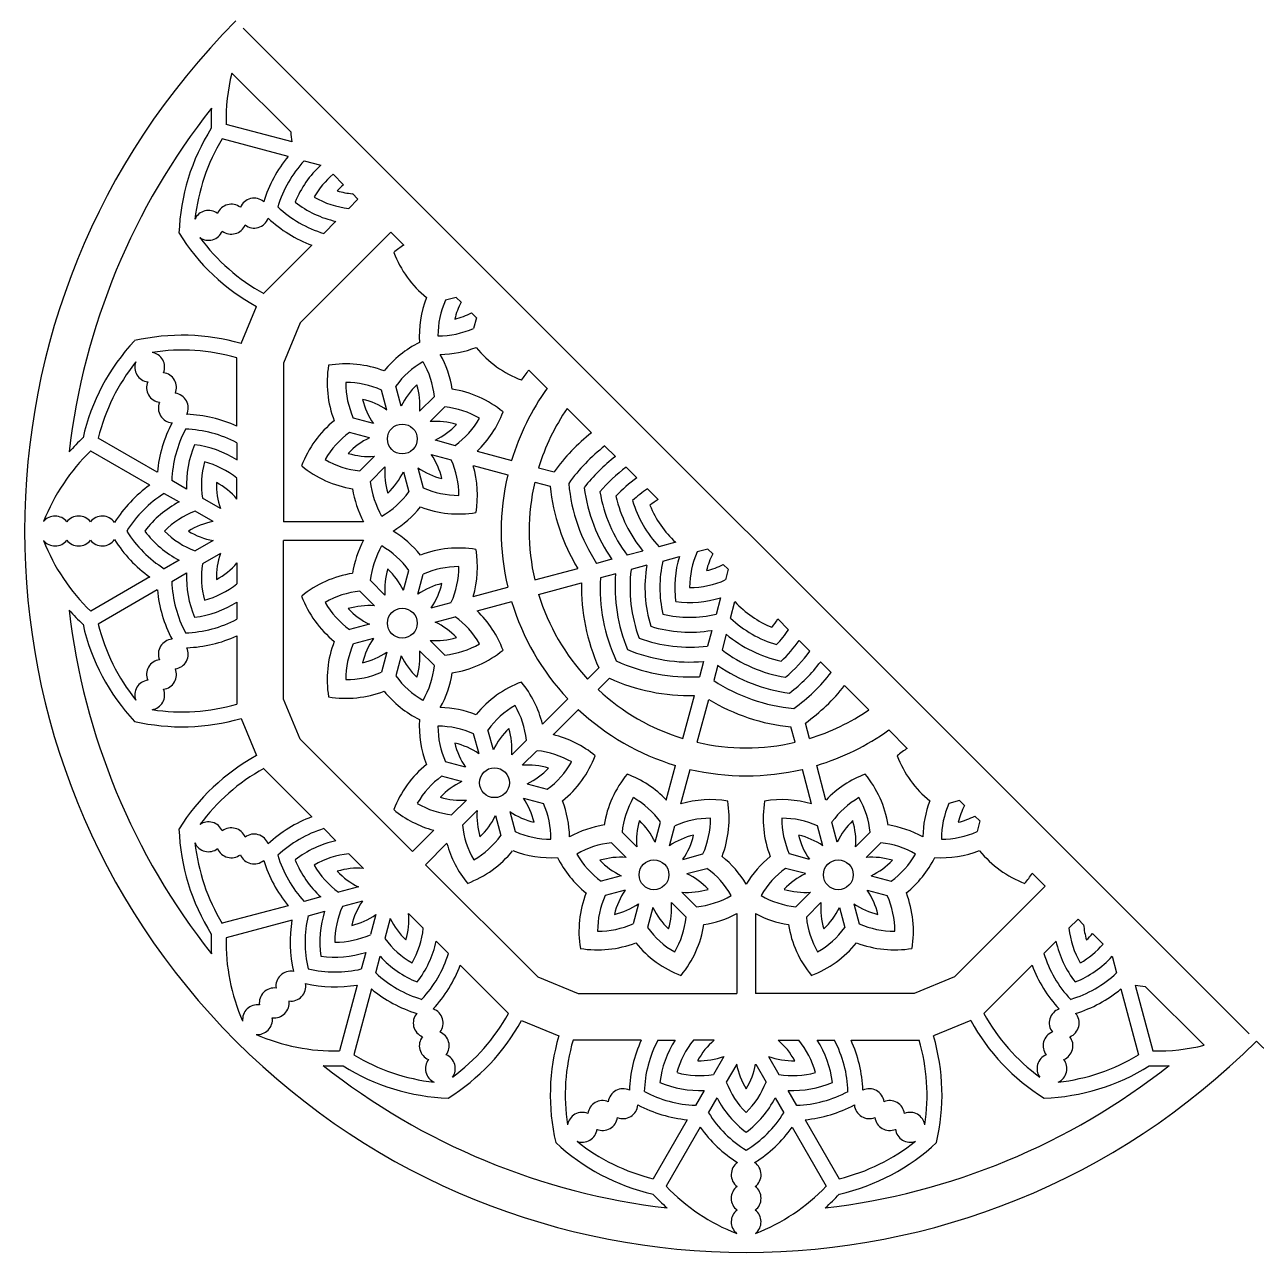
# Model space of a CAD drawing. Extents: x 11 to 259, y 11 to 258.
# Drawn here: x 11 to 134.7, y 10.6 to 134 of the extents above; entities that cross this region are included whole.
import ezdxf

# ---------------------------------------------------------------- set-up
doc = ezdxf.new("R2010")
doc.units = 0
doc.layers.get('0').update_dxf_attribs({"linetype": 'CONTINUOUS'})

msp = doc.modelspace()

# ---------------------------------------------------------------- linework, layer by layer
for p, q in [((32.94, 133.61), (134.01, 32.54)), ((31.78, 129.11), (37.71, 123.19)), ((37.84, 122.18), (31.22, 123.95)), ((37.45, 120.73), (30.83, 122.51)), ((39.06, 120.3), (40.74, 119.85)), ((41.96, 118.93), (43.02, 117.87)), ((44.46, 116.43), (43.55, 115.51)), ((43.91, 116.99), (44.46, 116.43)), ((42.25, 114.21), (41.02, 112.99)), ((38.66, 104.01), (47.77, 113.12)), ((47.77, 113.12), (49.08, 111.82)), ((39.84, 111.81), (34.99, 106.96)), ((54.33, 106.56), (53.26, 106.27)), ((54.33, 106.56), (54.82, 106.07)), ((32.73, 101.91), (34.27, 105.64)), ((38.66, 104.01), (36.99, 99.96)), ((55.88, 105.01), (56.37, 104.52)), ((56.37, 104.52), (56.09, 103.45)), ((32.31, 93.61), (32.31, 100.47)), ((36.99, 99.96), (36.99, 84.01)), ((61.63, 99.26), (63.47, 97.42)), ((47.37, 95.24), (46.83, 97.25)), ((48.82, 95.63), (48.28, 97.64)), ((50.66, 95.13), (52.14, 96.61)), ((51.72, 94.08), (53.2, 95.55)), ((65.49, 95.4), (67.93, 92.96)), ((46.02, 93.89), (44.01, 94.43)), ((45.63, 92.44), (43.62, 92.98)), ((24.3, 88.99), (18.37, 92.42)), ((32.31, 91.94), (32.31, 90.21)), ((52.22, 92.23), (54.23, 91.69)), ((69.27, 91.62), (70.34, 90.56)), ((23.55, 87.7), (17.62, 91.12)), ((46.12, 90.59), (44.65, 89.12)), ((51.83, 90.78), (53.84, 90.24)), ((56.44, 91.1), (59.91, 90.17)), ((47.18, 89.53), (45.71, 88.06)), ((50.48, 89.43), (51.02, 87.42)), ((56.05, 89.65), (59.52, 88.72)), ((62.62, 89.44), (64.18, 89.02)), ((71.41, 89.49), (72.48, 88.41)), ((27.25, 87.29), (25.75, 88.16)), ((32.31, 86.29), (32.31, 88.37)), ((49.03, 89.04), (49.57, 87.03)), ((62.23, 87.99), (63.79, 87.58)), ((25, 86.86), (26.5, 86)), ((73.56, 87.33), (74.64, 86.25)), ((30.65, 85.33), (28.85, 86.37)), ((29.9, 84.03), (28.1, 85.07)), ((45.02, 84.01), (36.99, 84.01)), ((29.9, 82.12), (28.1, 81.08)), ((45.02, 82.14), (36.99, 82.14)), ((36.99, 66.19), (36.99, 82.14)), ((76.39, 81.95), (74.71, 81.5)), ((30.65, 80.82), (28.85, 79.78)), ((73.1, 81.07), (71.52, 80.65)), ((75.1, 80.06), (76.77, 80.51)), ((79.62, 81.27), (78.55, 80.98)), ((79.62, 81.27), (80.12, 80.78)), ((26.5, 80.16), (25, 79.29)), ((32.31, 79.87), (32.31, 77.78)), ((62.23, 78.16), (66.55, 79.32)), ((69.98, 80.24), (68.45, 79.83)), ((73.49, 79.63), (71.91, 79.2)), ((81.17, 79.72), (81.67, 79.23)), ((81.67, 79.23), (81.38, 78.16)), ((23.55, 78.46), (17.62, 75.03)), ((25.75, 77.99), (27.25, 78.86)), ((47.18, 76.62), (45.71, 78.09)), ((49.03, 77.12), (49.57, 79.12)), ((50.48, 76.73), (51.02, 78.74)), ((70.36, 78.79), (68.83, 78.38)), ((24.3, 77.16), (18.37, 73.73)), ((46.12, 75.56), (44.65, 77.03)), ((56.05, 76.5), (59.52, 77.43)), ((62.62, 76.71), (66.94, 77.87)), ((32.31, 75.94), (32.31, 74.21)), ((51.83, 75.37), (53.84, 75.91)), ((56.44, 75.06), (59.91, 75.99)), ((80.9, 76.38), (80.45, 74.7)), ((81.9, 74.32), (82.35, 75.99)), ((52.22, 73.93), (54.23, 74.47)), ((45.63, 73.71), (43.62, 73.17)), ((80.02, 73.09), (79.6, 71.52)), ((86.65, 74.24), (87.73, 73.16)), ((32.31, 72.54), (32.31, 65.68)), ((46.02, 72.26), (44.01, 71.73)), ((51.72, 72.08), (53.2, 70.61)), ((81.47, 72.7), (81.05, 71.13)), ((88.81, 72.08), (89.88, 71.01)), ((47.37, 70.91), (46.83, 68.9)), ((50.66, 71.02), (52.14, 69.55)), ((48.82, 70.52), (48.28, 68.51)), ((67.54, 68.2), (68.67, 69.34)), ((79.18, 69.97), (78.77, 68.44)), ((80.63, 69.58), (80.22, 68.05)), ((90.95, 69.94), (92.02, 68.87)), ((68.6, 67.14), (69.73, 68.28)), ((93.35, 67.54), (95.8, 65.09)), ((38.66, 62.15), (36.99, 66.19)), ((63.01, 63.67), (65.55, 66.21)), ((77.11, 62.22), (78.27, 66.55)), ((78.56, 61.84), (79.71, 66.16)), ((64.07, 62.61), (66.61, 65.15)), ((32.73, 64.25), (34.27, 60.51)), ((88.39, 61.84), (87.97, 63.39)), ((89.83, 62.22), (89.42, 63.78)), ((38.66, 62.15), (49.94, 50.87)), ((56.63, 60.69), (56.09, 62.7)), ((58.07, 61.08), (57.53, 63.09)), ((59.92, 60.59), (61.39, 62.06)), ((97.81, 63.08), (99.66, 61.23)), ((60.98, 59.53), (62.45, 61)), ((55.27, 59.34), (53.26, 59.88)), ((75.45, 56.04), (76.38, 59.51)), ((91.49, 56.04), (90.56, 59.51)), ((39.84, 54.35), (34.99, 59.2)), ((54.88, 57.89), (52.87, 58.43)), ((76.9, 55.65), (77.83, 59.12)), ((90.05, 55.65), (89.12, 59.12)), ((61.48, 57.68), (63.49, 57.14)), ((55.38, 56.04), (53.91, 54.57)), ((61.09, 56.23), (63.1, 55.69)), ((104.91, 55.98), (103.85, 55.69)), ((104.91, 55.98), (105.41, 55.48)), ((56.44, 54.98), (54.97, 53.51)), ((58.29, 54.49), (58.83, 52.48)), ((59.74, 54.88), (60.27, 52.87)), ((74.32, 51.82), (74.86, 53.83)), ((75.77, 51.44), (76.31, 53.45)), ((91.17, 51.44), (90.64, 53.45)), ((92.62, 51.82), (92.08, 53.83)), ((106.46, 54.43), (106.96, 53.94)), ((106.96, 53.94), (106.67, 52.87)), ((41.02, 53.17), (42.25, 51.94)), ((52.08, 53.01), (49.94, 50.87)), ((72.47, 51.33), (71, 52.8)), ((94.47, 51.33), (95.94, 52.8)), ((53.41, 51.69), (51.26, 49.54)), ((71.41, 50.27), (69.94, 51.74)), ((95.53, 50.27), (97, 51.74)), ((45.02, 49.17), (43.55, 50.64)), ((62.54, 38.27), (51.26, 49.54)), ((77.12, 50.08), (79.13, 50.62)), ((89.82, 50.08), (87.81, 50.62)), ((70.92, 48.42), (68.91, 47.88)), ((77.51, 48.64), (79.52, 49.17)), ((89.43, 48.64), (87.42, 49.17)), ((96.03, 48.42), (98.04, 47.88)), ((112.21, 48.68), (113.51, 47.38)), ((44.53, 47.32), (42.52, 46.78)), ((104.4, 38.27), (113.51, 47.38)), ((40.74, 46.3), (39.06, 45.85)), ((44.91, 45.87), (42.9, 45.33)), ((71.31, 46.97), (69.3, 46.43)), ((77.02, 46.79), (78.49, 45.32)), ((89.93, 46.79), (88.46, 45.32)), ((95.64, 46.97), (97.65, 46.43)), ((37.45, 45.42), (30.83, 43.65)), ((39.45, 44.41), (41.12, 44.86)), ((49.56, 44.63), (51.03, 43.15)), ((72.66, 45.62), (72.12, 43.61)), ((74.11, 45.23), (73.57, 43.22)), ((75.96, 45.73), (77.43, 44.26)), ((82.54, 44.62), (82.54, 36.59)), ((84.41, 44.62), (84.41, 36.59)), ((90.99, 45.73), (89.52, 44.26)), ((92.84, 45.23), (93.38, 43.22)), ((94.28, 45.62), (94.82, 43.61)), ((37.84, 43.98), (31.22, 42.2)), ((46.27, 44.52), (45.73, 42.51)), ((47.71, 44.13), (47.18, 42.12)), ((116.82, 44.07), (115.91, 43.15)), ((116.82, 44.07), (117.38, 43.51)), ((118.27, 42.63), (119.33, 41.56)), ((52.34, 41.85), (53.56, 40.63)), ((113.38, 40.63), (114.61, 41.85)), ((45.25, 40.73), (44.8, 39.05)), ((46.25, 38.67), (46.7, 40.34)), ((120.25, 40.34), (120.69, 38.67)), ((54.74, 39.45), (59.59, 34.6)), ((112.2, 39.45), (107.35, 34.6)), ((44.37, 37.44), (42.6, 30.82)), ((62.54, 38.27), (66.58, 36.59)), ((104.4, 38.27), (100.36, 36.59)), ((122.57, 37.44), (124.35, 30.82)), ((123.58, 37.31), (129.5, 31.39)), ((45.82, 37.05), (44.04, 30.43)), ((66.58, 36.59), (82.54, 36.59)), ((100.36, 36.59), (84.41, 36.59)), ((121.13, 37.05), (122.9, 30.43)), ((60.9, 33.88), (64.64, 32.33)), ((106.04, 33.88), (102.3, 32.33)), ((72.93, 31.91), (66.08, 31.91)), ((74.6, 31.91), (76.34, 31.91)), ((80.26, 31.91), (78.18, 31.91)), ((86.68, 31.91), (88.76, 31.91)), ((90.61, 31.91), (92.34, 31.91)), ((94.01, 31.91), (100.87, 31.91)), ((81.22, 30.25), (80.18, 28.45)), ((85.73, 30.25), (86.77, 28.45)), ((82.52, 29.5), (81.47, 27.7)), ((84.43, 29.5), (85.47, 27.7)), ((79.26, 26.85), (78.39, 25.35)), ((79.69, 24.6), (80.55, 26.11)), ((86.39, 26.11), (87.26, 24.6)), ((88.55, 25.35), (87.69, 26.85)), ((77.55, 23.91), (74.13, 17.97)), ((89.39, 23.91), (92.82, 17.97)), ((78.85, 23.16), (75.42, 17.22)), ((88.09, 23.16), (91.52, 17.22))]:
    msp.add_line(p, q)
for centre in [(48.92, 92.33), (48.92, 73.82), (58.18, 57.78), (74.21, 48.53), (92.73, 48.53)]:
    msp.add_circle(centre, 1.5)
for centre, radius, start, end in [((83.47, 83.08), 72.5, 135, 315), ((186, 83.08), 72.5, 225, 45), ((50.91, 124.39), 19.7, 166.137, 181.2644), ((83.47, 83.08), 68.5, 141.6594, 173.3406), ((50.91, 124.39), 21.2, 176.8025, 182.1941), ((47.67, 112.28), 21.2, 147.8059, 178.0294), ((50.91, 124.39), 13.26, 185.1962, 189.5888), ((47.67, 112.28), 19.7, 148.7356, 173.755), ((47.67, 112.28), 13.26, 140.4112, 162.9143), ((47.67, 112.28), 11.76, 137.0248, 163.2618), ((47.67, 112.28), 10.27, 132.4837, 157.9294), ((47.67, 112.28), 8.77, 130.6372, 150.1067), ((47.67, 112.28), 7.27, 129.7359, 136.6552), ((34.03, 115.03), 1.5, 49.8631, 157.3121), ((44.47, 124.23), 8.77, 239.8933, 264.0043), ((44.47, 124.23), 7.27, 253.3448, 265.5821), ((29.45, 113.8), 1.5, 52.6879, 155.5741), ((31.74, 114.42), 1.5, 52.6879, 157.3121), ((44.47, 124.23), 11.76, 226.7382, 252.9752), ((44.47, 124.23), 10.27, 232.0706, 257.5163), ((34.03, 115.03), 1.5, 232.6879, 340.1369), ((44.47, 124.23), 13.26, 227.0857, 249.5888), ((44.47, 124.23), 21.2, 211.9706, 241.2644), ((29.45, 113.8), 1.5, 234.4259, 337.3121), ((31.74, 114.42), 1.5, 232.6879, 337.3121), ((44.47, 124.23), 19.7, 216.245, 241.2644), ((54.82, 102.86), 10.64, 122.6971, 129.438), ((58.03, 114.82), 10.64, 200.562, 231.087), ((61.27, 102.71), 10.64, 158.913, 183.6854), ((61.27, 102.71), 8.77, 155.9957, 180.1067), ((61.27, 102.71), 7.27, 152.4812, 166.6552), ((52.52, 111.46), 7.27, 283.3448, 297.5188), ((26.79, 81.56), 21.2, 73.7356, 103.0294), ((52.52, 111.46), 8.77, 269.8933, 294.0043), ((37.51, 87.74), 21.2, 136.9706, 167.1941), ((55.37, 92.49), 10.64, 116.3146, 141.087), ((52.52, 111.46), 10.64, 271.1648, 291.087), ((64.63, 108.22), 10.64, 218.913, 249.438), ((26.79, 81.56), 19.7, 73.7356, 98.755), ((23.54, 99.55), 1.5, 337.6879, 80.5741), ((43.42, 95.69), 10.64, 8.913, 28.8352), ((37.51, 87.74), 19.7, 141.245, 166.2644), ((23.54, 99.55), 1.5, 159.4259, 262.3121), ((52.01, 97.99), 10.64, 170.562, 201.087), ((43.26, 89.24), 10.64, 68.913, 99.438), ((55.37, 92.49), 8.77, 119.8933, 144.0043), ((43.42, 95.69), 8.77, 5.9957, 30.1067), ((52.67, 105.01), 10.64, 320.562, 327.3029), ((24.73, 97.5), 1.5, 157.6879, 262.3121), ((24.73, 97.5), 1.5, 337.6879, 82.3121), ((52.01, 97.99), 8.77, 179.8933, 204.0043), ((43.26, 89.24), 8.77, 65.9957, 90.1067), ((25.91, 95.44), 1.5, 334.8631, 82.3121), ((55.37, 92.49), 7.27, 133.3448, 154.382), ((43.42, 95.69), 7.27, 355.618, 16.6552), ((52.28, 86.83), 10.64, 50.562, 81.087), ((83.47, 83.08), 24.61, 144.3543, 163.2559), ((25.91, 95.44), 1.5, 157.6879, 265.1369), ((43.26, 89.24), 7.27, 55.618, 76.6552), ((52.01, 97.99), 7.27, 193.3448, 214.382), ((52.28, 86.83), 8.77, 59.8933, 84.0043), ((83.47, 83.08), 21.8, 145.5725, 163.0311), ((26.79, 81.56), 13.26, 65.4112, 87.9143), ((48.77, 85.89), 10.64, 128.913, 159.438), ((52.28, 86.83), 7.27, 73.3448, 94.382), ((49.08, 98.78), 8.77, 305.9957, 330.1067), ((49.08, 98.78), 10.64, 313.7603, 339.438), ((37.51, 87.74), 13.26, 152.0857, 174.5888), ((37.51, 87.74), 11.76, 151.7382, 177.9752), ((26.79, 81.56), 11.76, 62.0248, 88.2618), ((48.77, 85.89), 8.77, 125.9957, 150.1067), ((49.08, 98.78), 7.27, 295.618, 316.6552), ((80.12, 77.57), 19.63, 128.367, 144.3028), ((31.24, 76.89), 21.2, 132.8059, 138.1975), ((37.51, 87.74), 10.27, 157.0706, 182.5163), ((26.79, 81.56), 10.27, 57.4837, 82.9294), ((48.77, 85.89), 7.27, 115.618, 136.6552), ((80.12, 77.57), 17.76, 127.6639, 144.6033), ((31.24, 76.89), 19.7, 133.7356, 158.755), ((45.57, 97.84), 7.27, 253.3448, 274.382), ((45.83, 86.67), 7.27, 13.3448, 34.382), ((80.12, 77.57), 16.26, 126.9837, 142.6272), ((37.51, 87.74), 8.77, 164.8933, 189.0043), ((26.79, 81.56), 8.77, 50.9957, 75.1067), ((45.57, 97.84), 10.64, 230.562, 261.087), ((45.57, 97.84), 8.77, 239.8933, 264.0043), ((54.43, 88.98), 7.27, 175.618, 196.6552), ((54.58, 95.43), 7.27, 235.618, 256.6552), ((45.83, 86.67), 8.77, 359.8933, 24.0043), ((45.83, 86.67), 10.64, 350.562, 16.2397), ((80.12, 77.57), 14.76, 126.1639, 140.212), ((26.79, 81.56), 7.27, 40.618, 61.6552), ((37.51, 87.74), 7.27, 178.3448, 199.382), ((54.43, 88.98), 8.77, 185.9957, 210.1067), ((42.48, 92.18), 7.27, 313.3448, 334.382), ((83.47, 83.08), 24.61, 166.7441, 193.2559), ((83.47, 83.08), 21.8, 166.9689, 193.0311), ((80.12, 77.57), 13.26, 125.1564, 137.1849), ((31.24, 76.89), 13.26, 125.4112, 147.9143), ((31.24, 76.89), 11.76, 122.0248, 148.2618), ((54.43, 88.98), 10.64, 188.913, 207.8165), ((42.48, 92.18), 8.77, 299.8933, 324.0043), ((54.58, 95.43), 8.77, 245.9957, 270.1067), ((83.32, 89.52), 19.63, 185.6972, 211.3282), ((83.32, 89.52), 17.76, 185.3967, 213.1067), ((83.32, 89.52), 16.26, 187.3728, 214.8417), ((83.32, 89.52), 14.76, 189.788, 216.9546), ((80.12, 77.57), 11.76, 123.8878, 133.2618), ((31.24, 76.89), 10.27, 117.4837, 142.9294), ((42.48, 92.18), 10.64, 301.1648, 321.087), ((54.58, 95.43), 10.64, 248.913, 279.438), ((83.32, 89.52), 13.26, 192.8151, 219.5888), ((83.32, 89.52), 11.76, 196.7382, 222.9752), ((80.12, 77.57), 10.27, 122.2408, 127.9294), ((83.32, 89.52), 10.27, 202.0706, 227.5163), ((14.03, 83.08), 1.5, 37.6879, 140.5741), ((16.4, 83.08), 1.5, 37.6879, 142.3121), ((18.77, 83.08), 1.5, 34.8631, 142.3121), ((31.24, 76.89), 8.77, 110.9957, 135.1067), ((31.24, 89.26), 11.76, 211.7382, 237.9752), ((31.24, 89.26), 10.27, 217.0706, 242.5163), ((31.24, 89.26), 8.77, 224.8933, 249.0043), ((31.24, 76.89), 7.27, 100.618, 121.6552), ((31.24, 89.26), 7.27, 238.3448, 259.382), ((42.48, 73.97), 10.64, 38.913, 58.8352), ((14.03, 83.08), 1.5, 219.4259, 322.3121), ((31.24, 89.26), 19.7, 201.245, 226.2644), ((16.4, 83.08), 1.5, 217.6879, 322.3121), ((18.77, 83.08), 1.5, 217.6879, 325.1369), ((31.24, 89.26), 13.26, 212.0857, 234.5888), ((54.43, 77.18), 10.64, 152.1835, 171.087), ((37.51, 78.41), 7.27, 160.618, 181.6552), ((54.43, 77.18), 8.77, 149.8933, 174.0043), ((42.48, 73.97), 8.77, 35.9957, 60.1067), ((54.58, 70.73), 10.64, 80.562, 111.087), ((45.83, 79.48), 10.64, 343.7603, 9.438), ((86.56, 77.42), 10.27, 162.4837, 187.9294), ((86.56, 77.42), 8.77, 155.9957, 180.1067), ((86.56, 77.42), 7.27, 152.4812, 166.6552), ((37.51, 78.41), 8.77, 170.9957, 195.1067), ((26.79, 84.6), 7.27, 298.3448, 319.382), ((54.43, 77.18), 7.27, 163.3448, 184.382), ((42.48, 73.97), 7.27, 25.618, 46.6552), ((54.58, 70.73), 8.77, 89.8933, 114.0043), ((45.83, 79.48), 8.77, 335.9957, 0.1067), ((86.56, 77.42), 13.26, 170.4112, 197.1849), ((86.56, 77.42), 11.76, 167.0248, 193.2618), ((77.81, 86.17), 7.27, 283.3448, 297.5188), ((37.51, 78.41), 11.76, 182.0248, 208.2618), ((37.51, 78.41), 10.27, 177.4837, 202.9294), ((45.57, 68.31), 10.64, 98.913, 129.438), ((86.56, 77.42), 17.76, 176.8933, 204.6033), ((86.56, 77.42), 16.26, 175.1583, 202.6272), ((86.56, 77.42), 14.76, 173.0454, 200.212), ((77.81, 86.17), 8.77, 269.8933, 294.0043), ((37.51, 78.41), 13.26, 185.4112, 207.9143), ((26.79, 84.6), 8.77, 284.8933, 309.0043), ((45.57, 68.31), 8.77, 95.9957, 120.1067), ((54.58, 70.73), 7.27, 103.3448, 124.382), ((45.83, 79.48), 7.27, 325.618, 346.6552), ((86.56, 77.42), 19.63, 178.6718, 204.3028), ((26.79, 84.6), 10.27, 277.0706, 302.5163), ((48.77, 80.27), 10.64, 200.562, 231.087), ((48.77, 80.27), 8.77, 209.8933, 234.0043), ((45.57, 68.31), 7.27, 85.618, 106.6552), ((83.47, 83.08), 24.61, 196.7441, 223.2559), ((83.47, 83.08), 21.8, 196.9689, 223.0311), ((77.81, 86.17), 10.27, 262.0706, 287.5163), ((89.92, 82.92), 10.27, 222.4837, 247.9294), ((31.24, 89.26), 21.2, 221.8025, 227.1941), ((83.47, 83.08), 68.5, 186.6594, 218.3406), ((48.77, 80.27), 7.27, 223.3448, 244.382), ((49.08, 67.37), 8.77, 29.8933, 54.0043), ((49.08, 67.37), 10.64, 20.562, 46.2397), ((77.81, 86.17), 11.76, 256.7382, 282.9752), ((89.92, 82.92), 11.76, 227.0248, 253.2618), ((37.51, 78.41), 21.2, 192.8059, 223.0294), ((37.51, 78.41), 19.7, 193.7356, 218.755), ((26.79, 84.6), 11.76, 271.7382, 297.9752), ((49.08, 67.37), 7.27, 43.3448, 64.382), ((77.81, 86.17), 13.26, 252.8151, 279.5888), ((77.97, 79.72), 10.27, 322.0706, 327.7592), ((77.97, 79.72), 11.76, 316.7382, 326.1122), ((25.91, 70.71), 1.5, 94.8631, 202.3121), ((26.79, 84.6), 13.26, 272.0857, 294.5888), ((52.01, 68.16), 10.64, 158.913, 189.438), ((52.01, 68.16), 7.27, 145.618, 166.6552), ((52.28, 79.33), 7.27, 265.618, 286.6552), ((77.81, 86.17), 14.76, 249.788, 276.9546), ((89.92, 82.92), 13.26, 230.4112, 257.1849), ((77.97, 79.72), 13.26, 312.8151, 324.8436), ((25.91, 70.71), 1.5, 277.6879, 25.1369), ((52.01, 68.16), 8.77, 155.9957, 180.1067), ((43.26, 76.91), 7.27, 283.3448, 304.382), ((43.42, 70.46), 7.27, 343.3448, 4.382), ((52.28, 79.33), 8.77, 275.9957, 300.1067), ((52.28, 79.33), 10.64, 278.913, 309.438), ((77.81, 86.17), 16.26, 247.3728, 274.8417), ((89.92, 82.92), 14.76, 233.0454, 260.212), ((77.97, 79.72), 14.76, 309.788, 323.8361), ((24.73, 68.66), 1.5, 97.6879, 202.3121), ((55.37, 73.67), 7.27, 205.618, 226.6552), ((43.42, 70.46), 8.77, 329.8933, 354.0043), ((77.81, 86.17), 17.76, 245.3967, 273.1067), ((89.92, 82.92), 16.26, 235.1583, 262.6272), ((77.97, 79.72), 16.26, 307.3728, 323.0163), ((23.54, 66.6), 1.5, 97.6879, 200.5741), ((24.73, 68.66), 1.5, 277.6879, 22.3121), ((43.26, 76.91), 8.77, 269.8933, 294.0043), ((55.37, 73.67), 8.77, 215.9957, 240.1067), ((43.42, 70.46), 10.64, 331.1648, 351.087), ((77.81, 86.17), 19.63, 245.6972, 271.3282), ((77.97, 79.72), 17.76, 305.3967, 322.3361), ((23.54, 66.6), 1.5, 279.4259, 22.3121), ((43.26, 76.91), 10.64, 260.562, 291.087), ((55.37, 73.67), 10.64, 218.913, 243.6854), ((64.63, 57.94), 10.64, 110.562, 141.087), ((52.67, 61.14), 10.64, 13.7603, 39.438), ((83.47, 83.08), 21.8, 226.9689, 253.0311), ((89.92, 82.92), 17.76, 236.8933, 264.6033), ((77.97, 79.72), 19.63, 305.6972, 321.633), ((26.79, 84.6), 19.7, 261.245, 286.2644), ((89.92, 82.92), 19.63, 238.6718, 264.3028), ((52.52, 54.69), 10.64, 68.913, 88.8352), ((64.63, 57.94), 8.77, 119.8933, 144.0043), ((52.67, 61.14), 8.77, 5.9957, 30.1067), ((83.47, 83.08), 24.61, 226.7441, 253.2559), ((83.47, 83.08), 21.8, 286.9689, 304.4275), ((26.79, 84.6), 21.2, 256.9706, 286.2644), ((61.27, 63.44), 10.64, 176.3146, 201.087), ((52.52, 54.69), 8.77, 65.9957, 90.1067), ((61.27, 63.44), 8.77, 179.8933, 204.0043), ((64.63, 57.94), 7.27, 133.3448, 154.382), ((52.67, 61.14), 7.27, 355.618, 16.6552), ((61.54, 52.28), 10.64, 50.562, 76.2397), ((83.47, 83.08), 24.61, 286.7441, 305.6457), ((52.52, 54.69), 7.27, 55.618, 76.6552), ((61.27, 63.44), 7.27, 193.3448, 214.382), ((61.54, 52.28), 8.77, 59.8933, 84.0043), ((83.47, 83.08), 21.8, 256.9689, 283.0311), ((105.41, 52.28), 10.64, 122.6971, 129.438), ((44.47, 41.92), 21.2, 118.7356, 148.0294), ((58.03, 51.34), 10.64, 128.913, 159.438), ((61.54, 52.28), 7.27, 73.3448, 94.382), ((58.33, 64.23), 8.77, 305.9957, 330.1067), ((58.33, 64.23), 10.64, 308.913, 339.438), ((108.61, 64.23), 10.64, 200.562, 231.087), ((44.47, 41.92), 19.7, 118.7356, 143.755), ((58.03, 51.34), 8.77, 125.9957, 150.1067), ((58.33, 64.23), 7.27, 295.618, 316.6552), ((79.72, 51.88), 10.64, 140.562, 171.087), ((67.77, 48.68), 10.64, 43.7603, 69.438), ((83.47, 83.08), 24.61, 256.7441, 283.2559), ((99.18, 48.68), 10.64, 110.562, 136.2397), ((87.22, 51.88), 10.64, 8.913, 39.438), ((58.03, 51.34), 7.27, 115.618, 136.6552), ((54.82, 63.29), 8.77, 239.8933, 264.0043), ((54.82, 63.29), 7.27, 253.3448, 274.382), ((55.09, 52.13), 7.27, 13.3448, 34.382), ((55.09, 52.13), 10.64, 1.1648, 21.087), ((79.72, 51.88), 8.77, 149.8933, 174.0043), ((67.77, 48.68), 8.77, 35.9957, 60.1067), ((79.87, 45.44), 10.64, 80.562, 106.2397), ((71.12, 54.19), 10.64, 338.913, 9.438), ((95.82, 54.19), 10.64, 170.562, 201.087), ((87.07, 45.44), 10.64, 73.7603, 99.438), ((99.18, 48.68), 8.77, 119.8933, 144.0043), ((87.22, 51.88), 8.77, 5.9957, 30.1067), ((111.86, 52.13), 10.64, 158.913, 178.8352), ((54.82, 63.29), 10.64, 230.562, 255.0676), ((63.69, 54.43), 7.27, 175.618, 196.6552), ((51.73, 57.63), 7.27, 313.3448, 334.382), ((63.84, 60.88), 7.27, 235.618, 256.6552), ((55.09, 52.13), 8.77, 359.8933, 24.0043), ((111.86, 52.13), 8.77, 155.9957, 180.1067), ((111.86, 52.13), 7.27, 152.4812, 166.6552), ((29.45, 52.35), 1.5, 22.6879, 125.5741), ((31.74, 51.74), 1.5, 22.6879, 127.3121), ((44.47, 41.92), 13.26, 110.4112, 132.9143), ((63.69, 54.43), 8.77, 185.9957, 210.1067), ((70.86, 43.02), 10.64, 98.913, 118.8352), ((79.72, 51.88), 7.27, 163.3448, 184.382), ((67.77, 48.68), 7.27, 25.618, 46.6552), ((79.87, 45.44), 8.77, 89.8933, 114.0043), ((71.12, 54.19), 8.77, 335.9957, 0.1067), ((87.07, 45.44), 8.77, 65.9957, 90.1067), ((95.82, 54.19), 8.77, 179.8933, 204.0043), ((99.18, 48.68), 7.27, 133.3448, 154.382), ((87.22, 51.88), 7.27, 355.618, 16.6552), ((96.09, 43.02), 10.64, 61.1648, 81.087), ((103.1, 60.88), 7.27, 283.3448, 297.5188), ((47.67, 53.87), 21.2, 181.9706, 212.1941), ((34.03, 51.12), 1.5, 19.8631, 127.3121), ((44.47, 41.92), 11.76, 107.0248, 133.2618), ((51.73, 57.63), 8.77, 299.8933, 324.0043), ((63.84, 60.88), 8.77, 245.9957, 270.1067), ((79.87, 45.44), 7.27, 103.3448, 124.382), ((71.12, 54.19), 7.27, 325.618, 346.6552), ((87.07, 45.44), 7.27, 55.618, 76.6552), ((95.82, 54.19), 7.27, 193.3448, 214.382), ((103.1, 60.88), 8.77, 269.8933, 294.0043), ((47.67, 53.87), 19.7, 186.245, 211.2644), ((29.45, 52.35), 1.5, 204.4259, 307.3121), ((31.74, 51.74), 1.5, 202.6879, 307.3121), ((44.47, 41.92), 10.27, 102.4837, 127.9294), ((63.69, 54.43), 10.64, 194.9324, 219.438), ((51.73, 57.63), 10.64, 290.562, 321.087), ((63.84, 60.88), 10.64, 248.913, 273.6854), ((70.86, 43.02), 8.77, 95.9957, 120.1067), ((96.09, 43.02), 8.77, 59.8933, 84.0043), ((103.1, 60.88), 10.64, 266.3146, 291.087), ((115.21, 57.63), 10.64, 218.913, 249.438), ((34.03, 51.12), 1.5, 202.6879, 310.1369), ((47.67, 53.87), 13.26, 197.0857, 219.5888), ((47.67, 53.87), 11.76, 196.7382, 222.9752), ((47.67, 53.87), 10.27, 202.0706, 227.5163), ((44.47, 41.92), 8.77, 95.9957, 120.1067), ((74.06, 54.98), 10.64, 206.3146, 231.087), ((74.06, 54.98), 8.77, 209.8933, 234.0043), ((70.86, 43.02), 7.27, 85.618, 106.6552), ((74.06, 54.98), 7.27, 223.3448, 244.382), ((74.37, 42.08), 10.64, 31.1648, 51.087), ((92.58, 42.08), 10.64, 128.913, 148.8352), ((96.09, 43.02), 7.27, 73.3448, 94.382), ((92.88, 54.98), 7.27, 295.618, 316.6552), ((92.88, 54.98), 8.77, 305.9957, 330.1067), ((92.88, 54.98), 10.64, 308.913, 333.6854), ((47.67, 53.87), 8.77, 209.8933, 234.0043), ((44.47, 41.92), 7.27, 85.618, 106.6552), ((47.67, 53.87), 7.27, 223.3448, 244.382), ((74.37, 42.08), 7.27, 43.3448, 64.382), ((74.37, 42.08), 8.77, 29.8933, 54.0043), ((92.58, 42.08), 8.77, 125.9957, 150.1067), ((92.58, 42.08), 7.27, 115.618, 136.6552), ((103.26, 54.43), 10.64, 320.562, 327.3029), ((77.57, 54.03), 7.27, 265.618, 286.6552), ((89.37, 54.03), 7.27, 253.3448, 274.382), ((50.91, 41.77), 7.27, 145.618, 166.6552), ((77.31, 42.87), 10.64, 158.913, 189.438), ((77.31, 42.87), 8.77, 155.9957, 180.1067), ((77.31, 42.87), 7.27, 145.618, 166.6552), ((77.57, 54.03), 8.77, 275.9957, 300.1067), ((89.37, 54.03), 8.77, 239.8933, 264.0043), ((89.64, 42.87), 7.27, 13.3448, 34.382), ((89.64, 42.87), 8.77, 359.8933, 24.0043), ((89.64, 42.87), 10.64, 350.562, 21.087), ((50.91, 41.77), 10.27, 162.4837, 187.9294), ((50.91, 41.77), 8.77, 155.9957, 180.1067), ((42.31, 44.07), 7.27, 343.3448, 4.382), ((68.55, 51.62), 7.27, 283.3448, 304.382), ((80.66, 48.37), 7.27, 205.618, 226.6552), ((68.71, 45.17), 7.27, 343.3448, 4.382), ((77.57, 54.03), 10.64, 278.913, 297.8165), ((89.37, 54.03), 10.64, 242.1835, 261.087), ((98.24, 45.17), 7.27, 175.618, 196.6552), ((86.28, 48.37), 7.27, 313.3448, 334.382), ((98.39, 51.62), 7.27, 235.618, 256.6552), ((50.91, 41.77), 13.26, 170.4112, 192.9143), ((50.91, 41.77), 11.76, 167.0248, 193.2618), ((42.16, 50.52), 7.27, 283.3448, 304.382), ((54.27, 47.27), 7.27, 205.618, 226.6552), ((68.55, 51.62), 8.77, 269.8933, 294.0043), ((68.71, 45.17), 8.77, 329.8933, 354.0043), ((68.71, 45.17), 10.64, 320.562, 351.087), ((98.24, 45.17), 10.64, 188.913, 219.438), ((98.24, 45.17), 8.77, 185.9957, 210.1067), ((98.39, 51.62), 8.77, 245.9957, 270.1067), ((124.63, 44.07), 7.27, 184.4179, 196.6552), ((50.91, 41.77), 21.2, 177.8059, 183.1975), ((50.91, 41.77), 19.7, 178.7356, 203.755), ((42.16, 50.52), 8.77, 269.8933, 294.0043), ((54.27, 47.27), 8.77, 215.9957, 240.1067), ((42.31, 44.07), 8.77, 329.8933, 354.0043), ((80.66, 48.37), 8.77, 215.9957, 240.1067), ((86.28, 48.37), 8.77, 299.8933, 324.0043), ((124.63, 44.07), 8.77, 185.9957, 210.1067), ((112.68, 47.27), 7.27, 313.3448, 320.2641), ((42.31, 44.07), 10.27, 322.0706, 347.5163), ((68.55, 51.62), 10.64, 260.562, 291.087), ((80.66, 48.37), 10.64, 218.913, 249.438), ((86.28, 48.37), 10.64, 290.562, 321.087), ((98.39, 51.62), 10.64, 248.913, 279.438), ((124.63, 44.07), 10.27, 192.4837, 217.9294), ((112.68, 47.27), 8.77, 299.8933, 319.3628), ((42.16, 50.52), 10.27, 262.0706, 287.5163), ((54.27, 47.27), 10.27, 222.4837, 247.9294), ((42.31, 44.07), 11.76, 316.7382, 342.9752), ((124.63, 44.07), 11.76, 197.0248, 223.2618), ((112.68, 47.27), 10.27, 292.0706, 317.5163), ((37.72, 37.33), 1.5, 79.8631, 187.3121), ((42.16, 50.52), 11.76, 256.7382, 282.9752), ((54.27, 47.27), 11.76, 227.0248, 253.2618), ((42.31, 44.07), 13.26, 317.0857, 339.5888), ((124.63, 44.07), 13.26, 200.4112, 222.9143), ((112.68, 47.27), 11.76, 286.7382, 312.9752), ((36.05, 35.65), 1.5, 82.6879, 187.3121), ((37.72, 37.33), 1.5, 262.6879, 10.1369), ((42.16, 50.52), 13.26, 257.0857, 279.5888), ((124.78, 50.52), 13.26, 260.4112, 264.8038), ((54.27, 47.27), 13.26, 230.4112, 252.9143), ((112.68, 47.27), 13.26, 287.0857, 309.5888), ((34.37, 33.97), 1.5, 82.6879, 185.5741), ((36.05, 35.65), 1.5, 262.6879, 7.3121), ((51.52, 33.63), 1.5, 322.6879, 70.1369), ((115.43, 33.63), 1.5, 109.8631, 217.3121), ((34.37, 33.97), 1.5, 264.4259, 7.3121), ((51.52, 33.63), 1.5, 139.8631, 247.3121), ((42.31, 44.07), 21.2, 301.9706, 331.2644), ((42.31, 44.07), 19.7, 306.245, 331.2644), ((124.63, 44.07), 21.2, 208.7356, 238.0294), ((124.63, 44.07), 19.7, 208.7356, 233.755), ((115.43, 33.63), 1.5, 292.6879, 40.1369), ((42.16, 50.52), 19.7, 246.245, 271.2644), ((52.13, 31.34), 1.5, 142.6879, 247.3121), ((52.13, 31.34), 1.5, 322.6879, 67.3121), ((84.99, 26.39), 21.2, 163.7356, 193.0294), ((81.95, 26.39), 21.2, 346.9706, 16.2644), ((114.81, 31.34), 1.5, 112.6879, 217.3121), ((114.81, 31.34), 1.5, 292.6879, 37.3121), ((84.99, 26.39), 19.7, 163.7356, 188.755), ((84.99, 26.39), 13.26, 155.4112, 177.9143), ((84.99, 26.39), 11.76, 152.0248, 178.2618), ((84.99, 26.39), 10.27, 147.4837, 172.9294), ((84.99, 26.39), 8.77, 140.9957, 165.1067), ((84.99, 26.39), 7.27, 130.618, 151.6552), ((81.95, 26.39), 7.27, 28.3448, 49.382), ((81.95, 26.39), 8.77, 14.8933, 39.0043), ((81.95, 26.39), 10.27, 7.0706, 32.5163), ((81.95, 26.39), 11.76, 1.7382, 27.9752), ((81.95, 26.39), 13.26, 2.0857, 24.5888), ((81.95, 26.39), 19.7, 351.245, 16.2644), ((124.78, 50.52), 19.7, 268.7356, 283.863), ((54.27, 47.27), 19.7, 238.7356, 263.755), ((52.75, 29.05), 1.5, 142.6879, 245.5741), ((52.75, 29.05), 1.5, 324.4259, 67.3121), ((78.81, 37.11), 7.27, 268.3448, 289.382), ((88.14, 37.11), 7.27, 250.618, 271.6552), ((114.2, 29.05), 1.5, 112.6879, 215.5741), ((112.68, 47.27), 19.7, 276.245, 301.2644), ((114.2, 29.05), 1.5, 294.4259, 37.3121), ((42.16, 50.52), 21.2, 266.8025, 272.1941), ((83.47, 83.08), 68.5, 231.6594, 263.3406), ((54.27, 47.27), 21.2, 237.8059, 268.0294), ((78.81, 37.11), 8.77, 254.8933, 279.0043), ((89.66, 30.84), 7.27, 190.618, 211.6552), ((77.28, 30.84), 7.27, 328.3448, 349.382), ((88.14, 37.11), 8.77, 260.9957, 285.1067), ((83.47, 83.08), 68.5, 276.6594, 308.3406), ((112.68, 47.27), 21.2, 271.9706, 302.1941), ((124.78, 50.52), 21.2, 267.8059, 273.1975), ((78.81, 37.11), 10.27, 247.0706, 272.5163), ((89.66, 30.84), 8.77, 200.9957, 225.1067), ((77.28, 30.84), 8.77, 314.8933, 339.0043), ((88.14, 37.11), 10.27, 267.4837, 292.9294), ((71.1, 25.52), 1.5, 64.8631, 172.3121), ((78.81, 37.11), 11.76, 241.7382, 267.9752), ((89.66, 30.84), 10.27, 207.4837, 232.9294), ((77.28, 30.84), 10.27, 307.0706, 332.5163), ((88.14, 37.11), 11.76, 272.0248, 298.2618), ((95.84, 25.52), 1.5, 7.6879, 115.1369), ((69.05, 24.33), 1.5, 67.6879, 172.3121), ((71.1, 25.52), 1.5, 247.6879, 355.1369), ((78.81, 37.11), 13.26, 242.0857, 264.5888), ((88.14, 37.11), 13.26, 275.4112, 297.9143), ((95.84, 25.52), 1.5, 184.8631, 292.3121), ((97.89, 24.33), 1.5, 7.6879, 112.3121), ((67, 23.15), 1.5, 67.6879, 170.5741), ((69.05, 24.33), 1.5, 247.6879, 352.3121), ((89.66, 30.84), 11.76, 212.0248, 238.2618), ((77.28, 30.84), 11.76, 301.7382, 327.9752), ((97.89, 24.33), 1.5, 187.6879, 292.3121), ((99.95, 23.15), 1.5, 9.4259, 112.3121), ((67, 23.15), 1.5, 249.4259, 352.3121), ((89.66, 30.84), 13.26, 215.4112, 237.9143), ((77.28, 30.84), 13.26, 302.0857, 324.5888), ((99.95, 23.15), 1.5, 187.6879, 290.5741), ((78.81, 37.11), 21.2, 226.9706, 257.1941), ((78.81, 37.11), 19.7, 231.245, 256.2644), ((88.14, 37.11), 19.7, 283.7356, 308.755), ((88.14, 37.11), 21.2, 282.8059, 313.0294), ((83.47, 18.38), 1.5, 124.8631, 232.3121), ((83.47, 18.38), 1.5, 307.6879, 55.1369), ((89.66, 30.84), 21.2, 222.8059, 228.1975), ((89.66, 30.84), 19.7, 223.7356, 248.755), ((83.47, 16.01), 1.5, 127.6879, 232.3121), ((83.47, 16.01), 1.5, 307.6879, 52.3121), ((77.28, 30.84), 19.7, 291.245, 316.2644), ((77.28, 30.84), 21.2, 311.8025, 317.1941), ((83.47, 13.64), 1.5, 127.6879, 230.5741), ((83.47, 13.64), 1.5, 309.4259, 52.3121)]:
    msp.add_arc(centre, radius, start, end)

doc.saveas('drawing.dxf')
